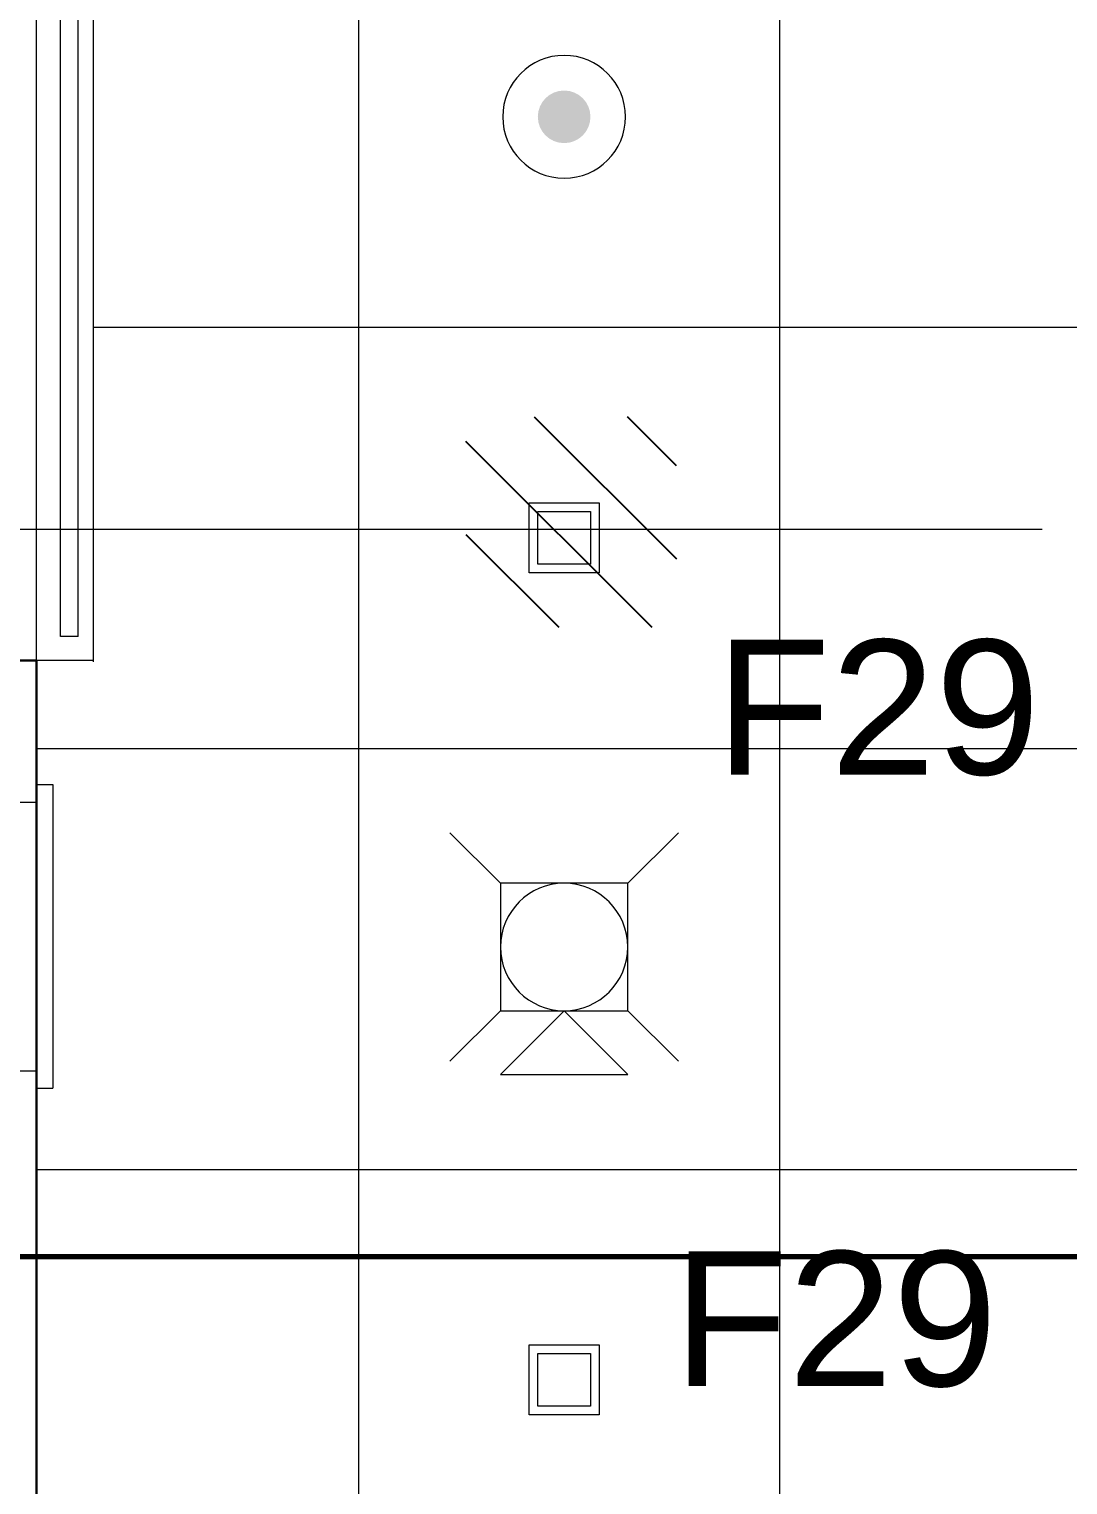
# Model space of a CAD drawing. Header units: inches. Extents: x -26500 to 0, y -3347 to 2257.
# Drawn here: x -21962.3 to -21903.1, y 612.7 to 695.7 of the extents above; entities that cross this region are included whole.
import ezdxf

# ---------------------------------------------------------------- set-up
doc = ezdxf.new("R2010")
doc.units = ezdxf.units.IN
doc.header["$LTSCALE"] = 48
doc.header["$MEASUREMENT"] = 0
doc.linetypes.add('A104$0$CENTER', pattern=[2, 1.25, -0.25, 0.25, -0.25])
for name, color, linetype in [('A104$0$A-FLOR-SPCL', 8, 'Continuous'), ('A104$0$A-GRID-GRDP0-15', 8, 'Continuous'), ('A104$0$A-WALL-FULL-INTR', 8, 'Continuous'), ('A604$0$A-CLNG-AVDC', 8, 'Continuous'), ('A604$0$A-CLNG-LITE', 3, 'Continuous'), ('A604$0$A-CLNG-MECH-SUPP', 8, 'Continuous'), ('A604$0$A-CLNG-PATT', 8, 'Continuous'), ('E-Emer-lite', 1, 'Continuous'), ('E-FIRE', 234, 'Continuous'), ('E-TEXT', 6, 'Continuous'), ('XREF', 7, 'Continuous')]:
    doc.layers.add(name, color=color, linetype=linetype)
doc.layers.add('E-Fire-Covr', color=240, linetype='Continuous', lineweight=70, plot=False)
doc.styles.add('M08', font='arial.ttf', dxfattribs={"height": 7.68})

# ---------------------------------------------------------------- blocks, each defined once
blk = doc.blocks.new('A104')
at = {"layer": 'A104$0$A-FLOR-SPCL', "lineweight": 13, "extrusion": (0, 0, -1)}
for p, q in [((-21961.8836, 652.5957), (-21961.8846, 635.2837)), ((-21961.8836, 652.5957), (-21960.9466, 652.5972)), ((-21960.9466, 652.5972), (-21960.9476, 635.2852)), ((-21969.1336, 651.5972), (-21961.8841, 651.5962)), ((-21969.1351, 636.2852), (-21961.8846, 636.2842)), ((-21961.8846, 635.2837), (-21960.9476, 635.2852))]:
    blk.add_line(p, q, dxfattribs=at)
at = {"layer": 'A104$0$A-GRID-GRDP0-15', "linetype": 'A104$0$CENTER', "lineweight": 0}
blk.add_line((-23884.5631, 667.1574), (-20368.7317, 667.1574), dxfattribs=at)
at = {"layer": 'A104$0$A-WALL-FULL-INTR', "lineweight": 30}
for q in [(-21987.8882, 659.6597), (-21961.8886, 550.0346)]:
    blk.add_line((-21961.8886, 659.6597), q, dxfattribs=at)
blk = doc.blocks.new('*E758')
at = {"layer": 'A604$0$A-CLNG-LITE', "linetype": 'Continuous', "lineweight": 0}
h = blk.add_hatch(color=256, dxfattribs=at)
edge = h.paths.add_edge_path()
edge.add_arc((-0.01, 0), 12, 0, 360)
blk = doc.blocks.new('A604')
at = {"layer": 'A604$0$A-CLNG-AVDC', "lineweight": 0}
for p, q in [((-21935.435, 646.967, 0), (-21938.317, 649.849, 0)), ((-21935.435, 646.967, 0), (-21938.317, 649.849, 0)), ((-21928.175, 646.967, 0), (-21925.293, 649.849, 0)), ((-21928.175, 646.967, 0), (-21925.293, 649.849, 0)), ((-21935.435, 639.707, 0), (-21938.317, 636.825, 0)), ((-21935.435, 639.707, 0), (-21938.317, 636.825, 0)), ((-21931.805, 639.707, 0), (-21935.435, 636.077, 0)), ((-21931.805, 639.707, 0), (-21935.435, 636.077, 0)), ((-21931.805, 639.707, 0), (-21928.175, 636.077, 0)), ((-21931.805, 639.707, 0), (-21928.175, 636.077, 0)), ((-21928.175, 639.707, 0), (-21925.293, 636.825, 0)), ((-21928.175, 639.707, 0), (-21925.293, 636.825, 0)), ((-21935.435, 636.077, 0), (-21928.175, 636.077, 0)), ((-21935.435, 636.077, 0), (-21928.175, 636.077, 0))]:
    blk.add_line(p, q, dxfattribs=at)
blk.add_ellipse((-21931.805, 643.337, 0), major_axis=(-2.567, 2.567), ratio=1, start_param=3.926991, end_param=10.210176, dxfattribs=at)
blk.add_ellipse((-21931.805, 643.337, 0), major_axis=(-2.567, 2.567), ratio=1, start_param=3.926991, end_param=10.210176, dxfattribs=at)
blk.add_3dface([(-21935.435, 639.707, 0), (-21928.175, 639.707, 0), (-21928.175, 646.967, 0), (-21935.435, 646.967, 0)], dxfattribs=at)
blk.add_3dface([(-21935.435, 639.707, 0), (-21928.175, 639.707, 0), (-21928.175, 646.967, 0), (-21935.435, 646.967, 0)], dxfattribs=at)
at = {"layer": 'A604$0$A-CLNG-LITE', "lineweight": 0}
blk.add_ellipse((-21931.805, 690.66, 0), major_axis=(2.475, 2.475), ratio=1, start_param=5.497787, end_param=11.780972, dxfattribs=at)
for points in [[(-21933.805, 668.66, 0), (-21929.805, 668.66, 0), (-21929.805, 664.66, 0), (-21933.805, 664.66, 0)], [(-21933.305, 668.16, 0), (-21930.305, 668.16, 0), (-21930.305, 665.16, 0), (-21933.305, 665.16, 0)], [(-21933.805, 620.66, 0), (-21929.805, 620.66, 0), (-21929.805, 616.66, 0), (-21933.805, 616.66, 0)], [(-21933.305, 620.16, 0), (-21930.305, 620.16, 0), (-21930.305, 617.16, 0), (-21933.305, 617.16, 0)]]:
    blk.add_3dface(points, dxfattribs=at)
at = {"layer": 'A604$0$A-CLNG-MECH-SUPP', "lineweight": 0}
for p, q in [((-21961.887, 659.66, 0), (-21961.887, 731.66, 0)), ((-21958.637, 659.597, 0), (-21958.637, 731.66, 0)), ((-21960.512, 661.035, 0), (-21960.512, 730.285, 0)), ((-21959.512, 661.035, 0), (-21959.512, 730.285, 0)), ((-21959.512, 661.035, 0), (-21960.512, 661.035, 0)), ((-21958.637, 659.66, 0), (-21961.887, 659.66, 0))]:
    blk.add_line(p, q, dxfattribs=at)
at = {"layer": 'A604$0$A-CLNG-PATT', "lineweight": 0}
for p, q in [((-21943.512, 550.035, 0), (-21943.512, 762.659, 0)), ((-21919.512, 550.035, 0), (-21919.512, 762.659, 0)), ((-21961.887, 654.66, 0), (-21961.887, 726.66, 0)), ((-21958.637, 678.66, 0), (-21901.501, 678.66, 0)), ((-21961.889, 654.66, 0), (-21901.139, 654.66, 0)), ((-21961.889, 630.66, 0), (-21901.139, 630.66, 0))]:
    blk.add_line(p, q, dxfattribs=at)
at = {"layer": 'A604$0$A-CLNG-LITE', "lineweight": 0, "xscale": 0.125, "yscale": 0.125, "zscale": 1.25e-11}
blk.add_blockref('*E758', (-21931.804, 690.66, 0), dxfattribs=at)
blk = doc.blocks.new('*U149')
at = {"layer": 'E-Fire-Covr'}
blk.add_lwpolyline([(10.154, 322), (318, 322), (318, -314), (-318, -314), (-318, 322), (-9.515, 322)], dxfattribs=at)

msp = doc.modelspace()

# ---------------------------------------------------------------- hatches: boundary and pattern name
at = {"layer": 'E-Emer-lite'}
h = msp.add_hatch(dxfattribs=at)
h.set_pattern_fill('ANSI31', color=256, scale=30, angle=90.06758)
h.set_pattern_definition([(135.067582, (-24353.1543, 25923.1005), (-2.64852087, -2.6547763), [])])
h.paths.add_polyline_path([(-21937.38, 661.559), (-21937.437, 673.559), (-21925.437, 673.574), (-21925.38, 661.574)])

# ---------------------------------------------------------------- block references
at = {"layer": 'E-FIRE'}
msp.add_blockref('*U149', (-21797.053, 303.692), dxfattribs=at)
at = {"layer": 'XREF'}
for name in ['A104', 'A604']:
    msp.add_blockref(name, (0, 0), dxfattribs=at)

# ---------------------------------------------------------------- texts
at = {"layer": 'E-TEXT', "style": 'M08'}
for p in [(-21923.166, 653.169), (-21925.595, 618.311)]:
    msp.add_text('F29', height=7.68, dxfattribs=at).set_placement(p)

doc.saveas('drawing.dxf')
